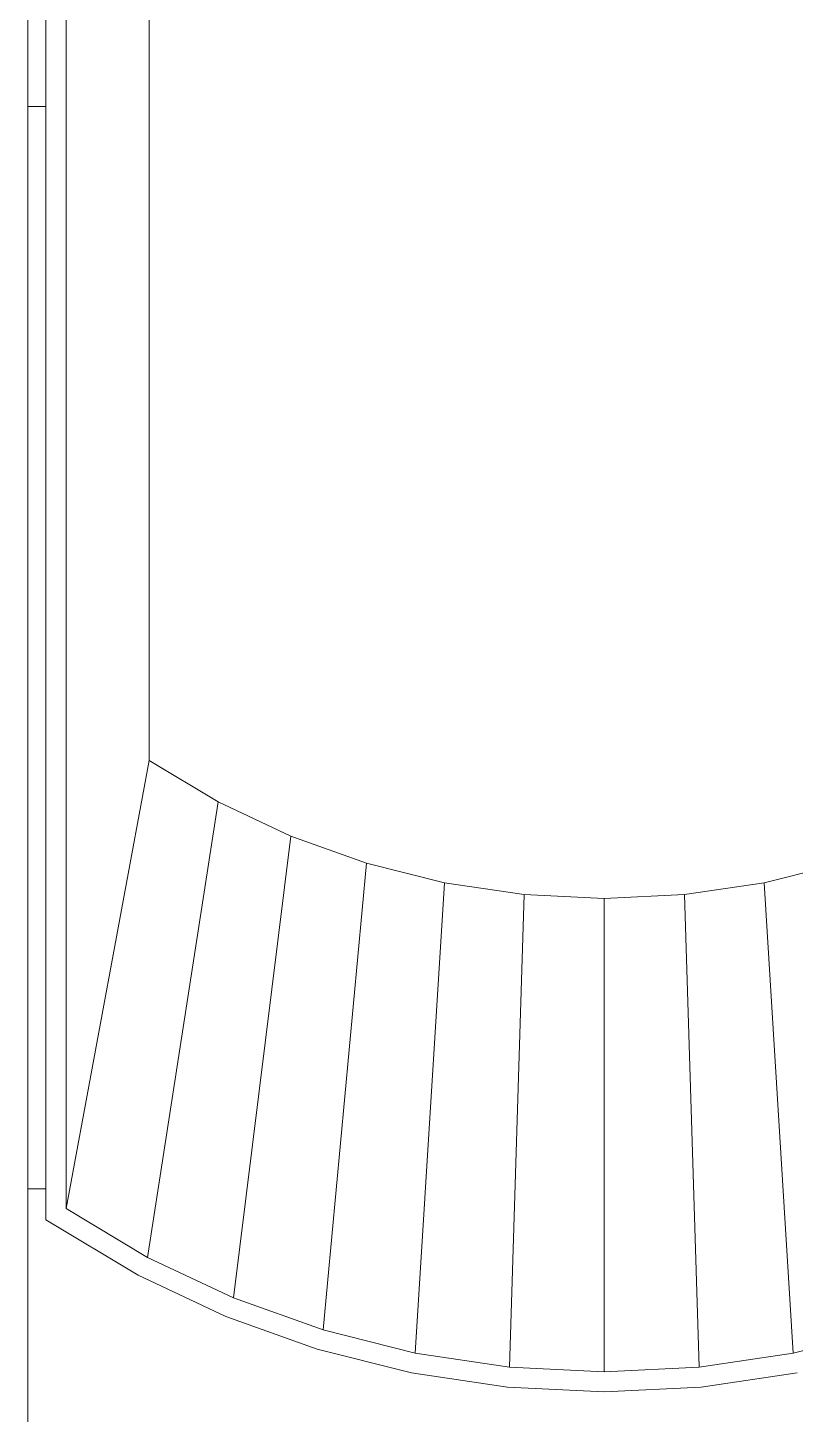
# Model space of a CAD drawing. Header units: inches. Extents: x -827 to 154, y -802 to 207.
# Drawn here: x -728.66 to -724.05, y 34.78 to 43.1 of the extents above; entities that cross this region are included whole.
import ezdxf

# ---------------------------------------------------------------- set-up
doc = ezdxf.new("R2010")
doc.units = ezdxf.units.IN
doc.header["$MEASUREMENT"] = 0
doc.layers.add('DrillPressTable _1__skp', color=8, linetype='Continuous', lineweight=9)
doc.layers.add('Layer0', color=7, linetype='Continuous', lineweight=9)

# ---------------------------------------------------------------- blocks, each defined once
blk = doc.blocks.new('DrillPressTable _1__skp_65-402108-Level 1')
at = {"layer": 'Layer0'}
for p, q in [((3.5, 6.5), (3.5, 6.3895)), ((3.5, 6.5), (10, 6.5)), ((3.5, 6.5), (3.5, 6.3895)), ((3.5, 6.5), (10, 6.5)), ((10, 6.3906), (10, 6.5)), ((10, 6.3906), (10, 6.5))]:
    blk.add_line(p, q, dxfattribs=at)
blk = doc.blocks.new('DrillPressTable _1__skp_66-402109-Level 1')
at = {"layer": 'Layer0'}
for p, q in [((5, 6.5), (5, 6.3906)), ((5, 6.5), (5.7863, 6.5)), ((5, 6.3906), (5, 6.5)), ((5, 6.5), (5.7863, 6.5)), ((9.3125, 6.5), (10, 6.5)), ((9.3125, 6.5), (10, 6.5)), ((10, 6.3906), (10, 6.5)), ((10, 6.5), (10, 6.3906))]:
    blk.add_line(p, q, dxfattribs=at)
blk = doc.blocks.new('DrillPressTable _1__skp_65-V9-Level 1')
at = {"layer": 'Layer0'}
for p, q in [((3.5, 6.5), (3.5, 0)), ((3.5, 6.5), (10, 6.5)), ((3.5, 6.5), (3.5, 0)), ((3.5, 6.5), (10, 6.5)), ((10, 6.3895), (10, 6.5)), ((10, 6.3895), (10, 6.5)), ((9.6221, 0), (3.5, 0)), ((9.6221, 0), (3.5, 0))]:
    blk.add_line(p, q, dxfattribs=at)
blk = doc.blocks.new('DrillPressTable _1__skp_63-402106-Level 1')
for name, p in [('DrillPressTable _1__skp_65-V9-Level 1', (-3.5, 8.745)), ('DrillPressTable _1__skp_65-402108-Level 1', (3, 8.745)), ('DrillPressTable _1__skp_66-402109-Level 1', (8, 8.745))]:
    blk.add_blockref(name, p)
blk = doc.blocks.new('DrillPressTable _1__skp_62-402105-Level 1')
blk.add_blockref('DrillPressTable _1__skp_63-402106-Level 1', (0, 0))
blk = doc.blocks.new('DrillPressTable _1__skp_18-402061-Level 1')
at = {"layer": 'Layer0'}
for p, q in [((-0.1208, 20.1008), (-0.1208, 0.9115)), ((-0.1208, 0.9115), (-0.1208, 20.1008)), ((0, 0.98), (0, 19.98)), ((0, 19.98), (0, 0.98)), ((0, 0.98), (0, 19.98)), ((0.5, 3.67), (0.5, 19.5751)), ((0.5, 19.5751), (0.5, 3.67)), ((0.5, 3.67), (0, 0.98)), ((0.5, 3.67), (0, 0.98)), ((0.9144, 3.422), (0.5, 3.67)), ((0.5, 3.67), (0.9144, 3.422)), ((0.9144, 3.422), (0.4902, 0.6866)), ((0.4902, 0.6866), (0.9144, 3.422)), ((0.9144, 3.422), (1.3511, 3.2157)), ((0.9144, 3.422), (1.3511, 3.2157)), ((1.3511, 3.2157), (1.0067, 0.4426)), ((1.0067, 0.4426), (1.3511, 3.2157)), ((1.3511, 3.2157), (1.8059, 3.0532)), ((1.3511, 3.2157), (1.8059, 3.0532)), ((1.8059, 3.0532), (1.5447, 0.2504)), ((1.5447, 0.2504), (1.8059, 3.0532)), ((1.8059, 3.0532), (2.2744, 2.9359)), ((1.8059, 3.0532), (2.2744, 2.9359)), ((4.1947, 2.9359), (4.6632, 3.0532)), ((4.6632, 3.0532), (4.1947, 2.9359)), ((2.2744, 2.9359), (2.0989, 0.1117)), ((2.0989, 0.1117), (2.2744, 2.9359)), ((2.2744, 2.9359), (2.7522, 2.8652)), ((2.2744, 2.9359), (2.7522, 2.8652)), ((3.7169, 2.8652), (4.1947, 2.9359)), ((4.1947, 2.9359), (3.7169, 2.8652)), ((4.3702, 0.1117), (4.1947, 2.9359)), ((4.1947, 2.9359), (4.3702, 0.1117)), ((2.7522, 2.8652), (2.664, 0.028)), ((2.664, 0.028), (2.7522, 2.8652)), ((2.7522, 2.8652), (3.2345, 2.8415)), ((2.7522, 2.8652), (3.2345, 2.8415)), ((3.2345, 2.8415), (3.7169, 2.8652)), ((3.7169, 2.8652), (3.2345, 2.8415)), ((3.2345, 0), (3.2345, 2.8415)), ((3.2345, 0), (3.2345, 2.8415)), ((3.7169, 2.8652), (3.8051, 0.028)), ((3.8051, 0.028), (3.7169, 2.8652)), ((0, 0.98), (0.4902, 0.6866)), ((0, 0.98), (0.4902, 0.6866)), ((0.4902, 0.6866), (0, 0.98)), ((0.4332, 0.5799), (-0.1208, 0.9115)), ((-0.1208, 0.9115), (0.4332, 0.5799)), ((0.4902, 0.6866), (1.0067, 0.4426)), ((0.4902, 0.6866), (1.0067, 0.4426)), ((1.0067, 0.4426), (0.4902, 0.6866)), ((0.9605, 0.3309), (0.4332, 0.5799)), ((0.4332, 0.5799), (0.9605, 0.3309)), ((1.0067, 0.4426), (1.5447, 0.2504)), ((1.0067, 0.4426), (1.5447, 0.2504)), ((1.5447, 0.2504), (1.0067, 0.4426)), ((1.5096, 0.1346), (0.9605, 0.3309)), ((0.9605, 0.3309), (1.5096, 0.1346)), ((1.5447, 0.2504), (2.0989, 0.1117)), ((1.5447, 0.2504), (2.0989, 0.1117)), ((2.0989, 0.1117), (1.5447, 0.2504)), ((4.3702, 0.1117), (4.9244, 0.2504)), ((4.3702, 0.1117), (4.9244, 0.2504)), ((4.3702, 0.1117), (4.9244, 0.2504)), ((2.0753, -0.0069), (1.5096, 0.1346)), ((1.5096, 0.1346), (2.0753, -0.0069)), ((2.0989, 0.1117), (2.664, 0.028)), ((2.0989, 0.1117), (2.664, 0.028)), ((2.664, 0.028), (2.0989, 0.1117)), ((3.8051, 0.028), (4.3702, 0.1117)), ((3.8051, 0.028), (4.3702, 0.1117)), ((3.8051, 0.028), (4.3702, 0.1117)), ((2.664, 0.028), (3.2345, 0)), ((2.664, 0.028), (3.2345, 0)), ((3.2345, 0), (2.664, 0.028)), ((3.2345, 0), (3.8051, 0.028)), ((3.2345, 0), (3.8051, 0.028)), ((3.2345, 0), (3.8051, 0.028)), ((2.6521, -0.0924), (2.0753, -0.0069)), ((2.0753, -0.0069), (2.6521, -0.0924)), ((4.3938, -0.0069), (3.817, -0.0924)), ((3.817, -0.0924), (4.3938, -0.0069)), ((3.2345, -0.121), (2.6521, -0.0924)), ((2.6521, -0.0924), (3.2345, -0.121)), ((3.817, -0.0924), (3.2345, -0.121)), ((3.2345, -0.121), (3.817, -0.0924))]:
    blk.add_line(p, q, dxfattribs=at)
blk = doc.blocks.new('DrillPressTable _1__skp_3-402046-Level 1')
blk.add_blockref('DrillPressTable _1__skp_18-402061-Level 1', (2.6712, 0.2015))
blk = doc.blocks.new('DrillPressTable _1__skp_2-402045-Level 1')
blk.add_blockref('DrillPressTable _1__skp_3-402046-Level 1', (1.9576, 0.5283))
blk = doc.blocks.new('DrillPressTable _1__skp_1-402044-Level 1')
blk.add_blockref('DrillPressTable _1__skp_62-402105-Level 1', (118.8142, 152.93))
at = {"rotation": 270.0000000000001}
blk.add_blockref('DrillPressTable _1__skp_2-402045-Level 1', (123.4866, 172.5737), dxfattribs=at)
blk = doc.blocks.new('DrillPressTable _1__skp-401998-Level 1')
blk.add_blockref('DrillPressTable _1__skp_1-402044-Level 1', (0, 0))

msp = doc.modelspace()

# ---------------------------------------------------------------- block references
at = {"layer": 'DrillPressTable _1__skp', "color": 7, "rotation": 89.99999999999967}
msp.add_blockref('DrillPressTable _1__skp-401998-Level 1', (-560.487909, -89.184773), dxfattribs=at)

doc.saveas('drawing.dxf')
